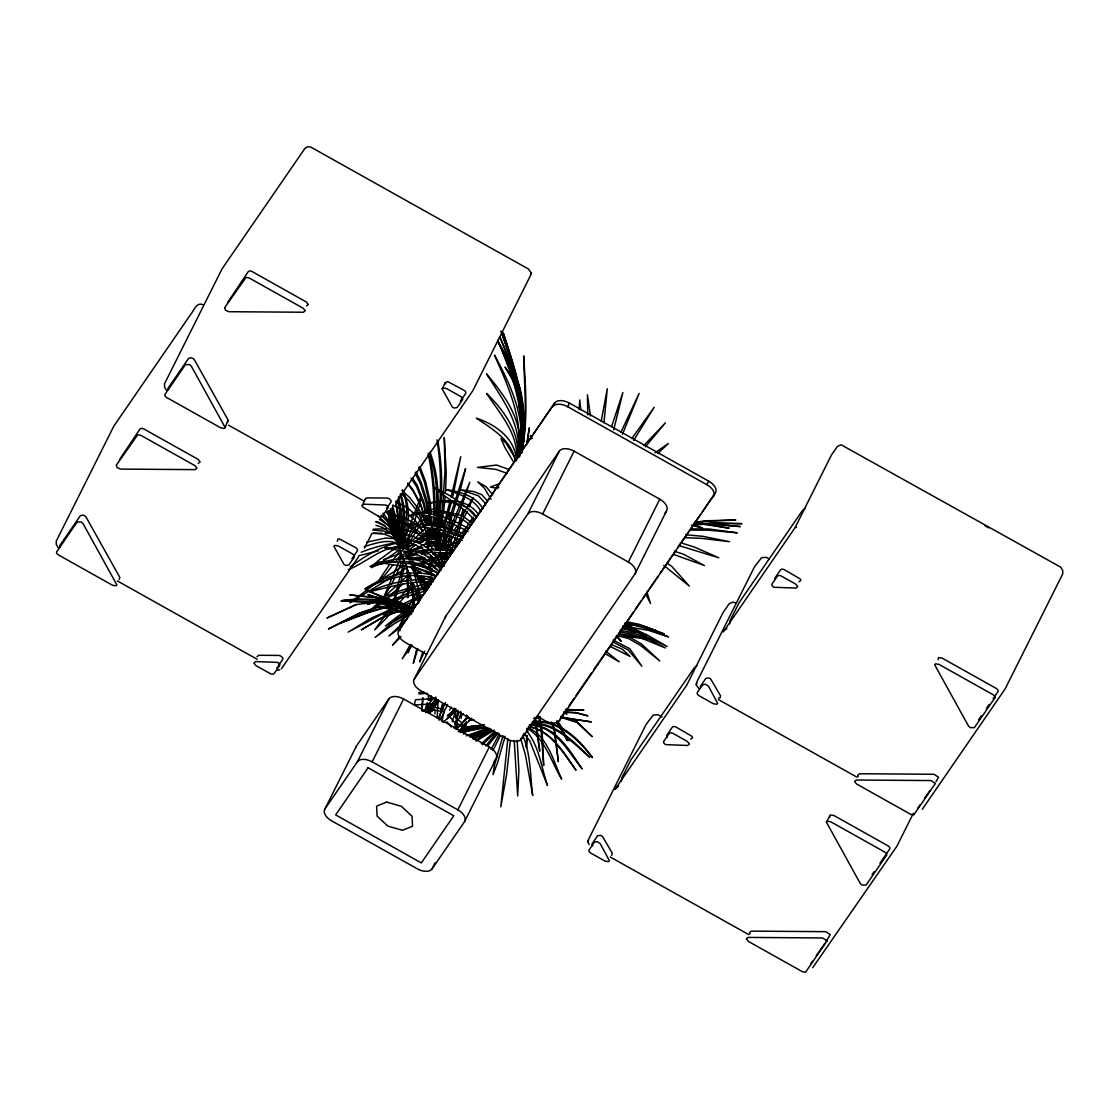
<?xml version="1.0" encoding="UTF-8"?>
<svg xmlns="http://www.w3.org/2000/svg" width="1119" height="1119" viewBox="0 0 1119 1119"><rect width="100%" height="100%" fill="white"/><g stroke="black" fill="none" stroke-linecap="round" stroke-linejoin="round"><path stroke-width="1.5" d="M429.067 542.519L429.067 545.946L425.584 543.177M429.081 539.092L429.081 528.811M444.537 559.08L444.593 552.604M444.607 549.373L443.865 535.511M446.215 559.556L445.544 535.987L442.173 520.055M444.481 564.284L444.523 560.815M526.671 735.365L526.434 747.604L527.343 735.659M526.741 731.868L526.797 728.371M402.938 558.717L403.008 555.332M407.12 575.208L407.82 597.784L408.211 570.69M516.642 459.042C518.307 433.529 499.703 413.303 486.569 393.44C503.69 410.016 519.734 432.046 517.803 457.111M433.347 524.755C434.885 500.85 433.081 476.806 428.059 453.377M434.354 524.881L434.536 518.349M434.62 515.076C435.725 494.416 433.179 473.729 429.067 453.503M456.804 729.532L457.405 712.971M449.796 534.029L449.628 522.335M451.796 534.336L451.628 522.643M445.572 491.745L446.243 472.722L444.285 437.501L444.998 471.127L442.397 510.012M429.206 542.617L429.067 545.946L426.661 541.512M429.346 539.274L429.766 529.245M429.71 546.142L429.878 542.771M430.046 539.414L430.535 529.315M434.983 713.866L435.151 710.481M435.319 707.11L435.809 696.983M437.193 718.188L438.102 699.613M517.454 458.692C523.51 426.395 502.613 399.357 486.471 373.802C503.9 394.434 522.209 418.786 519.3 447.418M427.682 710.313L428.059 703.585M428.241 700.214L428.535 695.165M430.913 699.123L431.095 695.766M455.797 708.593L455.237 717.167L457.307 718.762L457.881 710.187M527.567 732.232L527.804 728.805M579.096 409.582L579.754 399.945L580.789 409.722M517.901 456.832C524.168 421.08 508.586 386.964 494.472 355.129C510.67 384.684 526.028 417.779 520.013 452.384M521.706 452.691L522.335 427.668L518.726 401.05L521.916 430.927L522.167 446.341M507.872 738.54L500.808 806.813L506.557 774.866L510.348 740.624M434.969 526.601C438.019 502.025 437.795 476.862 429.137 453.377M436.368 526.993C439.613 501.816 438.942 476.121 430.046 452.104M522.965 447.222C527.636 408.211 514.796 369.648 503.228 332.875C515.915 371.228 530.07 412.449 521.664 453.181M522.223 450.999C524.433 428.731 523.524 406.029 518.726 384.139C525.398 405.246 524.433 427.962 522.657 449.782M519.985 452.09C526.476 413.387 512.446 375.438 497.647 340.344C508.753 364.696 519.258 390.209 521.272 417.163M520.279 452.202L522.153 430.088L521.608 422.017M421.709 709.922L422.828 697.766L422.157 710.285M429.794 546.1L430.116 542.645M430.437 539.19L431.416 528.839M445.082 496.71L443.628 511.607L439.851 531.259M520.489 451.852L522.951 428.171L522.615 419.485M449.74 535.749L446.733 558.619M451.726 536.057L448.971 557.248M519.524 453.782L522.251 429.542L522.083 419.597M520.055 453.782L522.783 429.542L522.615 419.597M462.203 516.097L462.902 510.026L455.909 535.483M519.37 456.692L522.279 432.452L522.139 420.87M519.943 454.426L522.643 431.906L522.503 420.338M431.668 538.029L432.507 531.399M519.496 456.804C527.259 417.009 518.754 375.676 497.591 341.239C519.384 374.361 527.259 415.093 520.041 453.964M119.369 459.909L139.945 429.067A3.441 1.986 26.6 0 1 144.085 429.095L198.063 459.336L200.133 461.923L198.245 463.35M227.633 302.522L248.222 271.679A3.441 1.986 26.6 0 1 252.348 271.707L306.326 301.962L308.396 304.536L306.508 305.963M437.109 526.797C441.725 498.081 441.515 468.595 437.053 439.893M438.214 527.986L439.305 519.426M439.753 515.999C442.648 491.031 442.383 465.308 437.711 440.606M463.322 734.022L464.637 723.741M464.931 733.616L466.455 721.615M589.098 844.649L588.007 842.313L588.608 839.25L646.153 724.329L653.3 715.013L658.112 714.775L662.182 717.055M698.76 688.563L696.284 684.926L696.885 681.863L754.43 566.955L761.577 557.64L766.389 557.402L769.103 558.913M588.007 842.313L588.314 840.103M696.284 684.926L696.591 682.716M424.842 527.371L417.345 516.321L406.826 507.257L396.252 502.193L472.847 390.657L530.392 275.736L530.993 272.7L528.518 269.05L311.068 147.232L307.711 146.701L305.025 148.267L222.094 268.784L164.549 383.705L164.535 386.936L166.409 390.307M530.993 272.7L530.686 274.896M527.035 442.914L529.343 427.836L526.755 444.341M431.123 571.949L431.626 568.788M601.211 421.206L607.295 388.727L603.938 422.8M430.745 546.338L431.584 541.386M432.13 538.085L433.249 531.483M433.011 538.169L433.85 533.217M403.567 560.087L401.875 570.033L391.51 608.456L400.322 584.104M404.505 565.92L400.756 582.453M521.384 452.552C528.112 420.73 524.238 388.111 523.706 355.926C525.58 387.999 528.336 420.618 521.65 452.342M433.92 703.152L434.536 699.767M433.347 710.117L434.284 705.054M438.928 528.028L442.089 511.663M439.096 720.202L442.523 703.879M441.949 721.475L444.341 710.047M426.549 708.117L427.64 702.998M452.957 496.053L460.72 456.72L451.027 497.186M433.179 544.981L433.92 541.68M434.662 538.393L436.522 530.154M518.237 456.524L521.804 427.864L521.608 422.66M433.752 538.379L435.613 530.252M416.772 648.6L413.331 663.217L417.807 648.768M461.671 520.657L457.923 535.973M429.57 569.487L431.165 562.773M427.71 589.587L430.885 576.425M430.325 585.391L432.298 577.166M447.278 511.942L449.782 502.109M451.293 502.613L444.033 528.364M429.99 570.69L430.829 567.445M434.452 545.54L435.305 542.379M437.025 536.057L438.298 531.315M611.673 426.409L622.849 392.489L613.702 429.864M455.517 537.008L449.964 556.591M454.426 548.688L457.531 537.498M433.71 544.813L434.662 541.456M435.613 538.099L437.515 531.385M410.533 644.614L408.085 652.797L411.163 644.936M424.87 710.775L427.304 702.62M426.059 712.733L428.017 706.215M442.942 526.224L446.873 513.579M442.564 533.106L435.962 548.995M502.99 735.756L494.514 764.906L492.989 774.614L497.214 763.787L505.201 736.232M452.188 721.769L455.755 710.369M454.706 724.93L458.776 711.894M422.688 652.433L419.653 661.916L424.633 651.174M426.339 581.852L423.569 589.727M425.668 589.475L428.269 581.502M449.223 519.09L465.602 468.511L461.07 486.947L450.705 520.125M413.457 524.489L419.555 505.368L421.317 495.144L401.064 548.66L408.701 536.043L412.855 525.93M435.165 545.54L436.256 542.379M437.893 537.638L439.529 532.896M436.466 545.54L440.48 534.127M426.059 712.062L428.983 703.837M430.158 700.55L431.333 697.263M431.221 707.446L432.983 702.508M441.096 708.956L442.9 704.117M461.406 506.627L452.09 528.518L441.194 549.023M462.623 503.41L469.784 482.261L451.321 525.426M401.483 555.961L384.321 595.826L390.405 586.398M401.749 561.85L395.846 575.684M427.01 511.747L428.255 508.488L424.87 512.446M428.871 566.228L429.976 563.319M431.095 560.423L432.214 557.514M448.006 522.181L436.83 549.723M442.886 540.323L445.32 534.127M447.138 529.483L450.174 521.734M430.228 559.22L431.486 556.017M459.587 716.943L460.846 713.796M471.015 522.881L473.267 517.23L469.476 522.279M622.472 434.298L639.145 393.398L620.835 432.41M491.143 749.408L499.382 733.826M493.059 750.387L500.277 735.742M422.954 579.656L424.269 576.677M469.183 506.865L473.211 497.703L467.56 506.501M438.298 718.202L445.46 702.55M441.068 718.44L447.516 704.355M405.847 612.485L399.525 625.843L407.959 612.778L417.765 594.511M256.964 656.713L258.853 655.286L278.337 655.426A3.441 1.986 26.6 0 1 281.862 656.895A3.441 1.986 26.6 0 1 282.659 659.455L278.072 666.127M365.242 499.34L367.13 497.899L386.614 498.039A3.441 1.986 26.6 0 1 390.125 499.508A3.441 1.986 26.6 0 1 390.937 502.067L386.349 508.739M443.264 541.638L450.593 526.895M225.171 427.542L191.391 366.319L189.601 364.64L185.46 364.612L165.025 394.322A3.441 1.986 26.6 0 0 166.885 397.651L220.863 427.906L224.332 428.437L225.171 427.542L228.066 419.989L194.538 360.038A3.441 1.986 26.6 0 0 191.083 357.744L188.607 358.332L168.172 388.041A3.441 1.986 26.6 0 0 168.242 389.706M362.094 505.62L363.983 504.179L385.929 505.033A3.441 1.986 26.6 0 1 387.789 508.362L382.432 516.139A3.441 1.986 26.6 0 1 378.306 516.111L362.724 507.019L362.094 505.62L365.773 498.249M442.173 388.894L442.998 387.999L446.481 388.531L460.622 396.448A3.441 1.986 26.6 0 1 462.483 399.777L457.125 407.568L454.23 408.043L452.356 407.12L442.173 388.894L445.32 382.614L447.754 381.593L463.77 390.167A3.441 1.986 26.6 0 1 465.63 393.496L460.273 401.273M364.57 548.044L371.774 533.679M426.605 654.363L405.428 642.488A12.309 7.106 26.6 0 1 398.77 630.584L554.66 403.008A12.309 7.106 26.6 0 1 569.431 403.12L708.663 481.128A12.309 7.106 26.6 0 1 715.307 493.017L559.416 720.608A12.309 7.106 26.6 0 1 544.645 720.496L537.078 716.258M324.944 808.911L356.415 746.065L388.866 698.913A12.309 7.106 26.6 0 1 403.623 699.011L489.311 747.016A12.309 7.106 26.6 0 1 495.955 758.92L464.483 821.766L432.046 868.917A12.309 7.106 26.6 0 1 417.289 868.806L331.602 820.8A12.309 7.106 26.6 0 1 324.944 808.911L357.395 761.759L388.866 698.913M465.938 528.727L468.525 523.538M468.511 528.182L470.456 524.293M357.395 761.759A12.309 7.106 26.6 0 1 372.151 761.857L403.623 699.011M414.352 678.967L445.824 616.121L559.36 451.069A12.309 7.106 26.6 0 1 574.131 451.181L659.804 499.186A12.309 7.106 26.6 0 1 666.462 511.075L634.991 573.921L521.44 738.974A12.309 7.106 26.6 0 1 506.683 738.862L420.996 690.857A12.309 7.106 26.6 0 1 414.352 678.967L527.888 513.915L559.36 451.069M398.77 630.584L554.66 403.008M552.87 406.603A12.309 7.106 26.6 0 1 567.627 406.701L569.431 403.12M527.888 513.915A12.309 7.106 26.6 0 1 542.659 514.027L574.131 451.181M464.483 821.766A12.309 7.106 26.6 0 0 457.839 809.862L489.311 747.016M432.046 868.917L435.123 862.791M521.44 738.974L523.748 734.372M634.991 573.921A12.309 7.106 26.6 0 0 628.332 562.032L659.804 499.186M559.416 720.608L560.619 718.202M713.516 496.612A12.309 7.106 26.6 0 0 706.858 484.709L708.663 481.128M826.395 822.115L827.221 821.22L830.704 821.766L884.681 852.007A3.441 1.986 26.6 0 1 886.542 855.336L866.106 885.045L861.966 885.017L860.175 883.339L826.395 822.115L830.368 814.94L833.851 815.471L887.829 845.726A3.441 1.986 26.6 0 1 889.689 849.055L886.472 853.713M913.342 813.373L896.906 846.216L812.716 967.669M391.188 584.859L395.077 577.208M420.017 585.447L422.227 581.111M422.185 585.824L423.653 582.929M438.802 550.338L442.523 543.093M461.937 516.894L465.84 509.453M460.916 523.37L467.169 511.453M437.949 549.541L441.236 543.4M407.26 609.519L415.597 594.147M402.742 549.093L423.751 513.761M425.136 516.628L410.659 540.351L403.008 549.275M410.03 645.159L402.239 658.783L412.156 645.355M453.95 531.049L457.153 525.468M458.762 522.671L460.371 519.873M458.51 527.553L450.23 541.33M449.586 710.047L451.405 707.138M450.817 714.062L454.468 708.243M436.718 558.297L440.173 552.814M441.907 550.058L444.495 545.946M447.082 541.904L450.551 536.491M445.908 548.086L448.495 544.03M463.658 721.783L467.364 716.006M460.273 731.099L464.917 723.881M427.444 712.341L435.99 699.137M429.514 713.488L436.172 703.222M428.829 559.486L430.479 556.954M433.585 560.493L436.438 556.185M631.857 438.508L654.153 407.302L633.606 440.466M352.009 558.661L357.353 550.884A3.441 1.986 26.6 0 0 355.492 547.555L339.491 538.966L337.882 539.106L337.295 541.26M493.997 761.773L495.955 758.92M664.49 513.957L666.462 511.075M561.206 717.013L567.137 708.397M569.109 705.529L574.061 698.34M576.033 695.472L591.839 672.505M593.811 669.624L616.527 636.599M618.513 633.732L633.326 612.191M635.298 609.323L641.229 600.707M643.201 597.84L658.014 576.299M660 573.432L675.806 550.45M677.778 547.583L691.598 527.483M694.563 523.174L700.494 514.558M702.466 511.691L715.307 493.017M723.28 632.011L795.063 527.678L831.473 454.957L837.516 446.299L841.124 444.789L1060.812 567.221L1062.742 570.662L1062.728 573.907L1005.184 688.828L922.252 809.331M810.604 963.991L812.562 961.165M816.213 955.836L817.933 953.346M818.395 952.675L822.549 946.632M823.262 945.597L824.773 943.401M826.186 941.359L830.214 934.561L825.752 931.665L751.339 931.134L749.45 932.561L750.052 933.931M872.065 874.652L874.107 871.687M879.954 863.197L885.675 854.874M917.916 808.03L920.182 804.729M924.728 798.127L929.889 790.615M936.071 781.621L938.491 777.187L934.029 774.278L859.616 773.747L857.727 775.173L858.329 776.544M978.468 720.007L981.419 715.712M986.287 708.649L989.196 704.397M993.099 698.746L997.966 691.668A3.441 1.986 26.6 0 0 996.092 688.339L942.114 658.098L938.645 657.552L938.058 659.72M358.416 557.038L281.484 668.686M454.16 728.329L456.622 724.944L448.229 714.859M460.888 729.742L466.091 722.818M432.06 526.084L434.634 522.685L430.479 524.643M485.856 745.772L496.794 732.539M488.304 745.17L498.193 733.015M399.525 551.639L392.545 560.745M396.685 560.087L400.868 554.59M411.498 583.81L385.523 614.946L374.655 629.969L386.027 618.541L403.917 597.49M413.988 584.831L405.959 594.986M417.96 579.67L419.933 577.096M392.951 564.899L384.684 575.446L377.579 582.132L389.734 564.354M411.358 579.894L393.315 531.679L394.112 530.714L396.434 535.176M405.959 548.394L411.26 541.75M433.808 697.794L426.269 707.152L429.514 707.04L435.976 699.011M428.255 712.034L437.991 700.088M429.192 713.097L438.928 701.151M393.315 531.679L394.112 530.714M437.403 558.521L441.767 553.332M399.945 636.431L392.475 645.257L401.05 636.767M458.636 536.379L465.476 528.49M456.594 542.841L462.287 536.267M457.363 728.483L467.518 716.999M645.369 446.803L665.413 422.856L643.873 445.488M446.145 550.24L456.356 538.994M449.782 550.338L453.195 546.59M455.405 722.552L463.42 713.74M611.701 855.378L612.289 853.21L602.358 836.257L600.483 835.32L597.574 835.809L592.231 843.586A3.441 1.986 26.6 0 0 592.748 845.866M227.479 422.143L228.318 421.248M119.215 579.53L119.803 577.362L86.261 517.412A3.441 1.986 26.6 0 0 82.806 515.118L80.33 515.719L59.894 545.429A3.441 1.986 26.6 0 0 59.978 547.079M481.31 743.771L494.668 731.49M482.443 744.736L495.535 732.399M429.304 586.426C408.533 590.72 384.055 593.699 369.983 611.17L383.579 601.323M423.066 560.563L425.416 558.157M455.853 729.392L468.218 717.153M458.175 731.7L471.784 718.244M412.449 540.603L426.759 527.287M410.463 576.942L405.819 581.265M657.65 453.601L668.337 443.516L655.035 452.817M450.467 714.286L455.433 709.6M443.04 722.496L455.461 710.761M447.264 715.992L454.678 709.04M446.817 719.097L455.461 710.985M471.658 522.811L474.12 520.545M399.777 582.705L406.91 576.215M397.497 588.846L403.441 583.433M383.481 597.35L396.21 585.964M384.852 600.19L396.308 589.937M426.745 712.313L430.521 708.97M439.893 559.71L445.082 555.206M430.339 528.35L406.435 549.541M406.715 619.52L388.866 636.054L401.581 626.612M350.191 566.983C363.815 556.94 378.809 547.499 395.399 543.428L399.147 545.694M423.779 711.055L427.892 707.837M447.027 555.08L450.957 552.059M724.846 629.983L726.958 628.5M618.681 785.888L615.002 789.399L686.786 685.066L723.196 612.331L729.238 603.687L732.847 602.176L735.169 602.777M475.449 740.205L492.262 730.175M476.009 741.142L494.234 730.161M391.16 577.558L349.911 602.749L377.019 582.412L404.043 565.347M392.559 576.677L407.008 567.571M412.184 560.283L417.429 557.038M416.31 604.176L398.028 616.177L385.384 625.997L414.156 608.065M421.611 554.492L425.793 551.947M418.898 560.241L423.08 557.696M436.298 539.848L440.34 537.484L433.906 537.414L428.073 539.05M472.903 738.232L491.241 729.224M473.155 739.225L491.339 730.078M398.91 550.296L379.383 563.766L371.424 567.669L378.208 560.647L392.461 550.198L397.735 547.177L400.126 547.918M415.876 544.687L403.623 554.325L429.109 542.267M418.59 543.233L425.374 540.141M378.963 561.71L369.829 566.564L384.698 563.263M410.757 614.093L394.517 623.605L375.103 637.41L392.447 622.584L410.058 612.401L399.287 607.421M389.538 610.135L348.149 632.109L371.522 617.982L390.475 609.631M469.686 736.778L489.115 728.847M471.071 737.085L490.5 729.154M422.367 594.679L396.308 607.267L383.285 615.072L421.206 597.7M356.639 604.456L327 618.052L355.8 604.638L374.837 602.232M348.289 569.613C365.549 562.885 379.998 548.198 399.063 546.506M435.277 548.38L444.565 544.366L425.542 546.827M466.287 735.854L487.283 728.343M468.861 735.617L488.318 728.763M498.668 483.926L490.402 487.101L497.661 488.402M361.227 552.226C375.704 546.478 391.091 542.869 406.603 541.47M383.607 559.514L400.868 553.373M387.915 562.102L392.727 560.353M805.204 508.348L802.687 510.222L739.225 602.47L730.036 620.723L729.63 623.842M696.927 665.735L694.423 667.609L630.948 759.843L621.758 778.111L621.353 781.23M403.861 552.352L406.854 551.331M397.343 558.745L401.847 557.206M379.159 606.792L360.919 612.946L328.413 629.004L359.241 613.128L377.481 606.988L394.769 605.673M417.051 554.367L405.33 558.101L423.709 557.486M422.66 547.709L415.471 549.905L404.477 556.213L416.212 553.276M417.653 552.842L426.269 550.212M404.784 609.016L382.936 617.324L361.255 629.857L381.313 617.954L393.342 612.68L404.84 609.268M384.013 607.967L368.053 612.68L340.722 622.989L366.011 612.848L381.971 608.135L393.678 606.694M366.528 542.253L385.719 538.029L394.098 538.659L397.343 542.239M364.165 546.548C375.313 543.582 388.713 537.875 399.511 544.631M412.743 549.625L422.101 547.387M406.337 555.667L413.694 553.541M380.124 600.833L367.619 604.358C387.706 594.567 409.008 586.328 431.319 583.642M799.008 581.81L800.896 580.369L800.267 578.971L784.685 569.879A3.441 1.986 26.6 0 0 780.544 569.851L775.201 577.628A3.441 1.986 26.6 0 0 775.033 578.705M690.731 739.197L692.619 737.757L691.99 736.358L676.408 727.266A3.441 1.986 26.6 0 0 672.281 727.238L666.924 735.015A3.441 1.986 26.6 0 0 667.442 737.295M378.376 550.8L358.598 555.779M459.965 732.399L484.303 727.266M465.322 731.63L485.017 727.686M534.155 718.062L540.547 717.097M533.973 718.482L540.379 717.503M428.395 587.713L409.12 593.07L382.6 603.491L426.745 590.566M428.353 699.585L431.724 698.871M427.78 549.905L433.78 548.688M277.876 670.197L279.876 669.805M418.282 552.38L423.22 551.401M461.182 729.7L480.177 726.749M459.895 730.567L485.184 726.749M444.131 563.78L432.955 565.836L444.411 566.102M388.097 548.31L414.534 545.247M484.387 724.748L464.455 727.462M465 727.588L476.121 726.399M444.872 561.584L411.89 565.137L428.493 561.123L447.978 558.451M694.927 522.209L706.858 520.755L735.826 520.027L706.215 521.174L694.284 522.629M439.879 557.696L444.747 557.15M409.288 559.668L418.59 558.703L429.752 560.913M414.464 551.443L429.514 549.961L454.482 550.422M694.983 525.105L711.95 523.454L741.939 523.664L712.076 522.811L694.731 524.279M532.784 721.559C558.381 718.93 578.789 738.246 592.427 757.675C577.866 739.072 557.794 719.517 532.168 722.189M476.596 726.161L473.127 726.469L489.632 728.469M718.37 698.116L719.979 697.99L720.552 695.836L710.621 678.869L708.747 677.946L705.851 678.422L700.494 686.213A3.441 1.986 26.6 0 0 700.34 687.276M469.029 720.342L474.148 719.965M469.826 726.413L476.134 725.951M423.947 692.115L418.87 692.479L418.968 693.934L427.444 693.332M432.927 698.69L415.541 699.725L414.282 704.97L433.403 703.837M378.32 602.092L387.034 601.714M373.998 602.414L386.195 601.896M694.731 523.412L701.305 523.16L729.14 528.182L700.172 523.776L693.598 524.028M421.653 554.185L427.794 553.947M532.21 723.238C556.073 722.664 574.061 741.939 589.811 757.339C572.942 743.002 555.332 723.098 531.259 723.755M373.298 529.119L386.279 528.853M372.305 533.385L382.041 533.19M385.286 533.134L391.72 533.273M694.591 523.734L710.621 523.804L740.274 526.573L710.481 524.196L694.437 524.126M690.843 528.909L709.026 528.993L737.225 532.826L708.201 530.182L690.017 530.098M408.729 561.906L413.764 562.032M433.403 579.39C411.68 578.621 389.272 582.286 369.62 591.755C390.251 586.79 411.163 580.565 432.619 582.118M422.017 711.083L432.214 711.46M529.287 724.902C555.122 724.455 569.557 750.303 582.132 768.949C568.256 751.646 555.122 725.811 529.819 725.224M684.786 537.624L701.683 538.379L729.546 541.694L702.774 536.323L685.891 534.742M564.088 711.866L575.879 712.551L587.867 715.852L576.439 712.957L564.647 712.285M432.773 554.241L447.992 556.786M428.311 557.304L438.256 557.877M565.445 709.432L583.95 710.173L566.298 709.978M392.713 528.993L402.253 529.623M394.895 533.483L402.84 534.001L414.506 536.686M414.436 551.723L452.398 553.108M561.85 717.237L591.322 721.895L561.668 717.643M372.767 530.112L383.705 531.063L392.615 534.392L396.616 540.001M373.326 533.245L384.265 534.197L393.175 537.54L397.525 541.75M625.367 623.059L644.544 626.5L664.224 633.983L645.341 626.906L624.556 623.311M618.569 633.648L637.424 636.431L648.488 639.257L623.661 635.97M378.642 598.203L349.743 594.958L380.054 597.63L393.119 600.064M623.157 626.192L648.083 630.235L668.561 636.893L648.251 628.892L634.921 625.521L624.752 624.248M795.427 527.385L796.434 527.511M415.191 540.939L422.8 541.904M528.769 726.427C551.038 730.763 563.5 753.451 576.019 770.194C563.92 753.185 551.233 729.938 528.434 726.804M406.043 607.239L412.226 608.135M406.281 607.309L410.953 608.051M396.462 606.232L399.581 606.722M626.766 623.269L638.124 625.185L656.517 630.794L639.229 624.332L628.025 622.038M396.308 605.925L399.371 606.456M396.154 606.372L399.217 606.89M623.842 627.255L634.081 629.13L647.258 634.977L667.162 646.474L633.941 630.794L622.01 628.612M383.537 599.113L393.328 600.931M620.206 630.319L632.095 632.557L645.369 637.382L665.441 647.957L631.62 634.109L619.73 631.857M443.082 709.04L428.395 706.243L429.668 709.124L442.718 711.614M421.919 562.773L425.108 563.417M431.668 527.622L450.439 532.924L463.378 537.875M457.727 543.582L431.668 539.078L415.429 538.183L456.972 546.338M435.585 575.977C411.582 568.746 385.174 574.914 364.878 588.958C385.943 577.908 411.107 571.277 434.508 578.523M403.833 529.721L413.834 532.029M618.891 634.347L628.752 636.711L641.341 643.873L659.748 660.881L640.502 645.397L627.913 638.236L616.415 635.48M560.717 716.44L577.124 721.783L592.231 736.652L577.208 722.608L560.787 717.265M691.332 525.217L702.508 527.986L693.137 524.965M390.783 514.236L405.162 518.097L416.184 524.168L422.059 529.833M389.37 518.433L403.749 522.293L414.771 528.35M428.199 564.312L432.829 565.585M420.045 565.892L432.396 569.263M413.526 566.899L418.282 568.214M397.749 606.708L371.438 599.686L396.979 607.421M436.494 576.579L413.624 566.55M405.582 608.974C385.132 600.833 363.115 601.672 341.561 600.987L374.208 602.428L396.364 606.876M399.385 607.785L405.442 609.575M375.942 521.538L379.243 522.517L389.65 529.749L396.853 539.134L390.643 527.986M528.224 727.7C547.82 736.666 553.401 761.172 561.696 779.146C551.569 762.473 546.1 741.156 529.301 729.63M408.673 562.367L415.177 564.382M434.186 562.298L438.634 563.682M429.892 564.354L434.326 565.738M680.31 542.631L694.577 547.121L718.79 557.794L678.492 545.457M202.791 304.62C196.315 301.892 193.797 311.012 190.538 314.607L113.816 426.157L56.272 541.078L56.258 544.324L58.146 547.695M375.998 521.874L384.978 525.636M375.956 525.315L382.32 527.385L391.496 533.315L396.699 539.694M381.453 598.945L367.871 594.525L395.86 604.903L407.596 610.373M398.644 605.938C380.25 599.784 360.234 598.371 341.029 600.791C364.64 597 390.643 599.127 411.792 610.89L394.014 601.057L365.745 590.077L394.224 601.882L411.89 611.785M401.945 607.044L411.163 611.631M674.449 551.219L683.751 554.339L704.48 565.585L673.764 554.478M392.251 601.504L406.631 606.568L412.296 610.191M391.412 601.672L400.994 605.043M464.847 534.336C445.866 526.28 425.192 524.224 404.77 523.846C424.185 528.853 444.816 528.084 463.322 536.77M382.992 599.49L395.273 603.896L411.149 611.897M410.659 614.499L400.56 610.652L376.362 605.477L408.953 614.765M462.231 540.519L422.898 526.448M412.771 568.774L420.674 571.865M394.741 600.357L408.113 605.603L413.359 609.268M394.811 601.518L406.701 606.176L413.261 610.75M421.891 577.25L429.752 580.369M622.5 627.437L635.033 632.571L622.947 626.025M624.612 624.108L631.689 627.088L646.32 635.928L624.29 625.549M509.173 469.574L496.626 465.028L477.449 467.406L495.843 469.351L506.963 473.281M612.177 644.88L622.29 649.258L630.151 656.447L610.331 646.516M436.438 572.355C419.149 563.598 399.259 561.416 380.138 562.325C398.336 566.997 418.198 565.291 435.011 575.096M613.114 639.998L629.843 648.754L641.9 666.225L628.346 650.097L613.03 641.984M426.227 568.508L432.466 571.305M398.644 607.883L410.911 613.604M392.839 505.103L404.686 511.341L413.904 519.258M415.499 532.42L418.422 533.959M421.331 535.483L424.255 537.022M418.884 538.994L423.262 541.302M468.385 528.434C451.363 518.936 432.046 511.089 412.212 513.048C431.64 515.957 451.027 521.412 467.91 531.707M411.582 613.604L404.672 609.785L410.365 613.478M985.084 525.86L988.762 527.916M718.524 699.627L857.042 777.229M610.247 857.014L748.765 934.617M567.627 406.701L706.858 484.709M542.659 514.027L628.332 562.032M228.584 425.192L364.081 501.13M117.341 580.915L257.216 659.301M372.151 761.857L457.839 809.862M406.882 608.19L412.659 611.478M411.037 612.107L398.798 604.344L407.092 610.387M408.477 611.394L411.093 612.96M428.675 561.165C416.058 551.429 399.679 550.744 384.642 547.932C405.134 546.422 430.13 551.233 440.914 570.648M411.624 567.361L421.611 573.543M425.863 571.277L431.542 574.802M405.791 606.736L412.869 611.268M667.665 563.528L671.652 566.256L689.318 586.062L663.749 565.347M409.064 611.058L411.736 612.904M379.453 519.37L389.86 526.601M564.116 712.243L566.927 714.23L564.2 712.174M605.631 651.104L619.227 661.819L604.959 653.524M472.386 523.328L462.105 515.523L433.599 509.019L408.939 515.999C429.067 508.558 453.866 510.558 470.246 525.245M438.312 574.145C420.492 558.577 395.343 559.36 373.83 565.403C394.615 556.465 422.227 554.94 439.249 572.005M415.065 571.851L417.793 574.019M427.906 576.355L433.319 580.691M455.979 718.048L462.203 723.07L462.511 727.462L456.272 722.426M429.402 539.498L417.877 530.868L406.547 525.105C415.932 532.42 426.885 538.826 432.969 549.415M402.364 490.989L409.708 497.591L419.289 509.928L422.227 516.265M401.343 493.773L408.701 500.389L418.282 512.712L424.143 525.384M381.103 515.23L389.188 522.601L395.93 537.316L388.601 525.622L378.208 516.153M430.969 563.347L438.998 571.347M428.955 587.335L420.478 579.306L410.253 566.578M425.402 543.205L428.619 546.548M616.317 636.347L621.101 641.327L617.31 635.984M478.359 514.348C466.875 498.025 445.39 499.004 428.087 503.368C445.376 500.165 465.84 501.158 476.694 517.104M475.939 517.216C465.07 504.333 450.453 495.13 435.263 488.15C447.488 499.969 464.105 506.501 474.414 520.475M487.618 501.088L481.618 494.584L473.91 491.619L460.455 489.688L478.498 495.857L484.499 502.361L485.646 505.41M418.87 577.516L428.409 588.188L423.695 581.796M382.069 515.397L387.706 521.776L395.035 535.483L388.755 518.824M447.027 721.909L451.237 726.944M421.234 576.872L429.346 587.069M407.722 483.044L412.659 489.311L420.87 504.753L423.234 512.684M407.889 484.289L412.841 490.626L421.052 506.068L422.94 512.418M526.462 730.805C539.274 746.079 541.26 767.172 547.499 785.482L529.735 740.862L524 733.351M386.74 512.544L388.685 515.188L394.126 533.623L386.866 518.363L382.992 513.089M419.919 576.677L421.807 579.236M466.553 715.055L469.49 719.083M557.891 722.398L562.647 728.987L558.031 722.231M428.675 524.867L422.576 516.293L432.326 526.462M556.856 720.552L559.794 724.678L567.249 740.652L557.038 721.573M532.196 438.41L530.266 435.669L531.427 438.676M440.131 563.361C431.794 546.1 413.261 538.113 394.825 538.435C413.792 542.239 432.34 550.716 440.382 569.655M426.619 541.638L428.437 544.31M415.219 520.391L422.716 531.455M412.533 478.191L417.191 485.142L424.073 502.655L426.101 512.348M410.981 478.247L416.562 486.597L423.444 504.109L425.136 512.18M431.612 541.442L437.081 549.793M556.605 722.245L569.179 740.764L556.619 722.776M482.876 508.711C475.589 495.731 459.895 491.703 446.229 489.576C459.028 494.15 474.232 498.417 480.834 511.523M386.88 512.152L388.685 515.09L393.664 531.623L389.51 513.887M492.654 494.78L486.233 486.849L477.743 481.855L484.219 488.01L491.031 499.172M393.86 534.029L396.965 539.582M497.396 485.045L498.808 487.66M416.869 575.837L425.43 592.021M416.716 575.921L423.835 589.321M397.986 538.141L403.399 548.534M404.938 551.499L411.904 564.857M513.943 456.174L506.026 443.068L500.99 438.508L504.795 447.32L513.495 461.937M645.761 594.161L650.559 603.477L646.908 592.147M416.016 471.854L421.373 482.779L427.164 501.718L430.046 522.573M415.065 472.945L420.422 483.884L426.213 502.823L427.542 512.446M388.405 510.628L394.21 533.497L388.181 511.509M434.718 530.336L441.585 547.471M432.661 531.329L439.529 548.478L441.991 560.353M393.692 531.245L395.874 535.889M440.844 517.216L437.515 510.096L442.676 527.021M423.695 519.426L425.891 524.182M423.444 533.036L424.912 536.211M522.657 735.463C530.993 754.178 530.056 775.495 532.714 795.455L525.412 754.891L520.657 738.624M412.631 566.424L424.898 593.252M551.261 721.993L554.618 729.658L558.367 761.759L553.891 728.763L551.205 722.622M412.729 583.055L420.254 600.427M438.41 552.842L441.697 560.451L442.509 565.235M434.787 552.199L438.088 559.822M390.069 511.201L391.916 515.677L395.077 535.414L391.3 515.132L389.454 510.656M439.403 562.871L441.18 567.333M429.416 542.715L430.661 545.932M419.919 466.623L425.682 481.911L430.242 501.83L431.137 513.579M418.8 467.224L424.563 482.527L429.123 502.431L430.787 524.265M402.42 489.954C411.666 507.76 409.442 529.315 400.224 546.715C405.679 528.476 410.463 508.264 402.253 490.178M451.489 521.034L448.439 512.446L449.502 520.741M391.328 509.383L394.126 517.593L395.944 537.302L393.119 516.88L390.321 508.655M515.244 461.252C511.915 440.257 492.472 429.081 476.428 418.198C495.675 424.437 515.579 438.732 516.418 460.706M424.185 515.845L426.381 525.538M424.353 517.174L426.241 523.51M400.546 493.661C406.505 510.18 405.484 528.518 399.357 544.827C402.448 528.42 405.568 510.921 400.07 494.654M395.972 500.934L399.231 522.083L397.651 541.106L398.028 520.447L396.07 504.012M412.365 566.522L420.506 596.623M392.475 505.508L396.364 519.985L396.797 539.204L395.119 518.95L392.098 507.69M516.67 382.152L511.873 363.088L501.074 331.168L512.502 362.906L519.314 390.643M427.696 542.183L428.829 547.121M431.081 557.024L432.214 561.976M418.128 602.847L415.541 589.699M426.787 515.579L428.199 525.426M425.821 515.411L427.514 523.482M522.027 405.414L518.153 386.74L505.047 367.032L517.943 388.978L521.818 407.652M442.634 552.576L444.047 559.36M398.406 496.808L401.092 509.76L401.735 525.105L398.504 542.953L400.098 523.524L399.441 508.18L397.763 500.095M535.651 717.783L539.75 751.171L534.686 717.475M424.884 526.965L427.332 539.162M445.32 382.614L445.572 383.873M428.773 697.724L429.248 700.13M829.543 815.835L829.78 817.108M425.835 532.434L427.164 539.19M539.4 716.398L542.086 730.581L543.68 765.55L540.967 728.959L538.589 716.342M519.608 391.16L518.363 384.418L511.159 363.549L499.885 336.987C509.76 361.927 522.055 387.23 522.013 414.631M520.545 396.224L521.16 399.609M521.79 402.98L522.517 412.981M520.237 395.636L520.853 398.965M517.076 383.733L520.936 405.316L521.412 417.457M416.548 589.853L418.814 602.903M409.904 574.257L412.03 591.909M517.146 740.386L518.908 770.222L517.691 796.015L514.194 740.316M442.257 561.962L442.802 565.179M412.254 593.49L414.086 606.064L413.512 593.867M590.454 415.904L587.447 394.811L587.741 414.799M427.976 515.649L429.095 523.664M426.591 530.784L427.458 539.036M412.351 582.37L413.345 592.217M426.843 530.574L427.612 538.952L426.857 530.35M406.491 564.885L407.162 573.543M431.388 516.936L431.892 523.664M464.693 725.252L465.294 733.924M460.79 711.46L461.266 718.398M461.867 727.07L462.231 732.274M427.85 530.364L428.255 538.98M522.083 405.61L522.223 409.078M428.255 528.839L428.423 539.036M522.363 408.757L522.405 412.058M522 409.302L522.041 412.603M444.061 561.095L444.089 564.563M277.302 667.232A3.441 1.986 26.6 0 1 276.673 667.735M445.138 617.856A12.309 7.106 26.6 0 1 445.824 616.121M399.973 630.752A12.309 7.106 26.6 0 1 400.56 627.004M355.73 747.8A12.309 7.106 26.6 0 1 356.415 746.065M459.028 543.666A55.642 2.224 -67 0 1 461.07 539.134M461.811 537.512A55.642 2.224 -67 0 1 465.28 530.014M116.362 465.056L117.159 467.616L120.684 469.099L195.098 469.63L196.986 468.204L194.916 465.63L140.938 435.375L137.791 434.745L116.362 465.056M224.639 307.669L225.437 310.243L228.947 311.711L303.361 312.243L305.249 310.816L303.179 308.243L249.201 278.002L246.068 277.358L224.639 307.669M827.067 940.855L805.498 972.299L802.351 971.67L748.373 941.415L746.303 938.841L748.191 937.414L822.605 937.946L827.067 940.855M935.344 783.468L913.775 814.912L910.628 814.282L856.65 784.041L854.58 781.454L856.469 780.027L930.882 780.558L935.344 783.468M77.183 522L56.747 551.709A3.441 1.986 26.6 0 0 58.608 555.038L112.585 585.279L116.068 585.81L116.894 584.929L83.114 523.706L81.323 522.027L77.183 522M279.512 665.749L274.155 673.526A3.441 1.986 26.6 0 1 270.029 673.498L255.887 665.567L253.817 663.007L255.705 661.567L277.652 662.406A3.441 1.986 26.6 0 1 279.512 665.749M354.205 557.164L348.862 564.941L345.953 565.431L344.079 564.508L333.896 546.282L334.735 545.387L338.204 545.918L352.345 553.835A3.441 1.986 26.6 0 1 354.205 557.164M368.095 767.76L335.658 814.912L421.331 862.917L453.782 815.765L368.095 767.76M594.427 842.103L589.084 849.88A3.441 1.986 26.6 0 0 590.944 853.21L605.085 861.126L608.554 861.658L609.393 860.763L600.357 843.796L597.336 841.614L594.427 842.103M669.134 733.518L663.777 741.296A3.441 1.986 26.6 0 0 665.637 744.625L687.584 745.478L689.472 744.037L687.402 741.477L673.26 733.546A3.441 1.986 26.6 0 0 669.134 733.518M702.704 684.716L697.347 692.493A3.441 1.986 26.6 0 0 699.221 695.822L713.349 703.739L716.831 704.271L717.657 703.389L708.635 686.409L705.599 684.227L702.704 684.716M777.397 576.131L772.054 583.922A3.441 1.986 26.6 0 0 773.914 587.251L795.861 588.09L797.749 586.664L795.679 584.09L781.538 576.159A3.441 1.986 26.6 0 0 777.397 576.131M994.819 697.948L974.369 727.658L970.243 727.63L968.453 725.965L934.659 664.742L935.498 663.847L938.967 664.378L992.945 694.619A3.441 1.986 26.6 0 1 994.819 697.948M386.698 802.085L376.627 806.128L377.075 816.059L387.775 826.074L402.462 830.284L412.533 826.256L412.086 816.311L401.371 806.309L386.698 802.085"/></g></svg>
